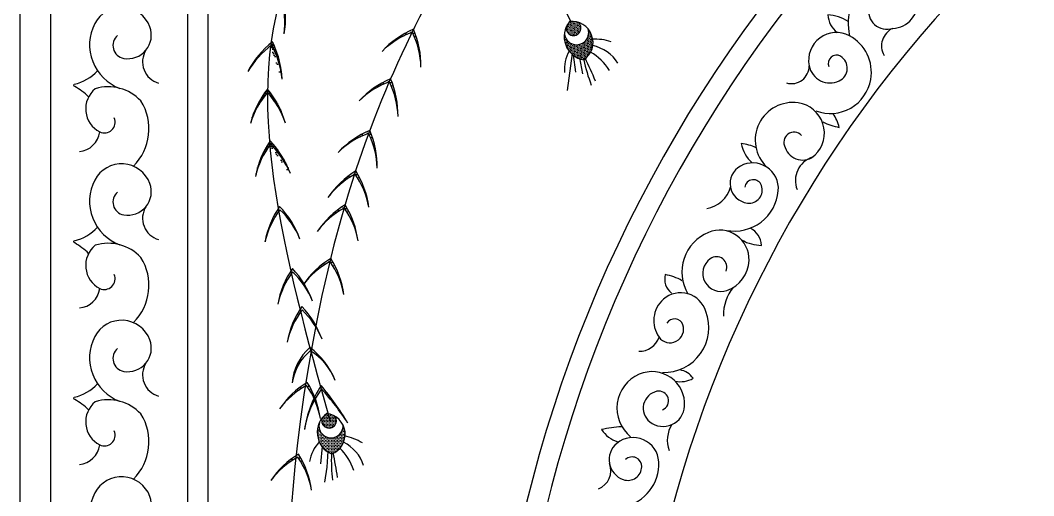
# Model space of a CAD drawing. Extents: x 195 to 3795, y 8080 to 10480.
# Drawn here: x 195 to 1192, y 9180 to 9648 of the extents above; entities that cross this region are included whole.
import ezdxf

# ---------------------------------------------------------------- set-up
doc = ezdxf.new("R2010")
doc.units = 0
doc.header["$LTSCALE"] = 60
doc.header["$MEASUREMENT"] = 0
for name, color, linetype in [('3', 3, 'CONTINUOUS'), ('4', 4, 'CONTINUOUS'), ('7', 7, 'CONTINUOUS')]:
    doc.layers.add(name, color=color, linetype=linetype)
pattern_1 = [(360, (-14165.0513, 4702.8096), (0.75, 1.5), [0, -1.5])]

msp = doc.modelspace()

# ---------------------------------------------------------------- hatches: boundary and pattern name
at = {"layer": '3'}
h = msp.add_hatch(dxfattribs=at)
h.set_pattern_fill('DOTS', color=256, scale=24, angle=13.98015, style=0)
h.set_pattern_definition([(13.9801537, (-82731.1568, 7580.6829), (0.365405918, 1.63675854), [0, -1.5])])
h.paths.add_polyline_path([(743.79, 9646.11, 0.102962), (735.37, 9646.85, 0.064157), (732.23, 9641.79, 1.79746)])
h = msp.add_hatch(dxfattribs=at)
h.set_pattern_fill('DOTS', color=256, scale=48, angle=-20.20222, style=0)
h.set_pattern_definition([(339.79778, (-15119.7448, 9995.1302), (2.44372316, 2.29743707), [0, -3])])
edge = h.paths.add_edge_path()
edge.add_arc((499.05, 9603.56), 90.19, -0.93361, 23.28607)
edge.add_spline(control_points=[(581.9, 9639.22), (581.59, 9638.44), (581.21, 9637.42), (580.83, 9636.41), (580.75, 9636.18)], knot_values=[224.43143, 224.43143, 224.43143, 224.43143, 227.749414, 228.726284, 228.726284, 228.726284, 228.726284], degree=3, periodic=0)
edge.add_arc((509.11, 9600.25), 80.15, 1.31903, 26.63576, ccw=False)
edge = h.paths.add_edge_path()
edge.add_spline(control_points=[(580.75, 9636.18), (580.83, 9636.41), (581.21, 9637.42), (581.59, 9638.44), (581.9, 9639.22)], knot_values=[224.43143, 224.43143, 224.43143, 224.43143, 225.4083, 228.726284, 228.726284, 228.726284, 228.726284], degree=3, periodic=0)
edge.add_arc((617.09, 9556.17), 90.19, 112.96673, 137.18642)
edge.add_arc((606.46, 9562.07), 78.44, 109.13645, 135.07148, ccw=False)
h = msp.add_hatch(dxfattribs=at)
h.set_pattern_fill('DOTS', color=256, scale=24, angle=13.98015, style=0)
h.set_pattern_definition([(13.980154, (-12390.7473, 1681.6326), (0.36540592, 1.63675854), [0, -1.5])])
h.paths.add_polyline_path([(730.52, 9636.32, 0.417376), (749.53, 9609.16, 0.442066), (753.7, 9639.56, -1.188503)])
h = msp.add_hatch(dxfattribs=at)
h.set_pattern_fill('DOTS', color=256, scale=24, style=0)
h.set_pattern_definition(pattern_1)
edge = h.paths.add_edge_path()
edge.add_arc((501.92, 9522.13), 84.07, 139.19545, 163.21181, ccw=False)
edge.add_spline(control_points=[(438.28, 9577.02), (438.29, 9578.09), (438.31, 9579.15), (438.32, 9580.21)], knot_values=[710.352676, 710.352676, 710.352676, 710.352676, 714.52187, 714.52187, 714.52187, 714.52187], degree=3, periodic=0)
edge.add_arc((368.99, 9522.53), 90.19, 39.76033, 39.85361)
edge.add_arc((508.85, 9524.23), 90.19, 141.53916, 165.75884)
edge = h.paths.add_edge_path()
edge.add_arc((368.99, 9522.53), 90.19, 15.63393, 39.76033)
edge.add_spline(control_points=[(438.32, 9580.21), (438.31, 9579.15), (438.29, 9578.09), (438.28, 9577.02)], knot_values=[710.352676, 710.352676, 710.352676, 710.352676, 714.52187, 714.52187, 714.52187, 714.52187], degree=3, periodic=0)
edge.add_arc((376.2, 9520.7), 83.82, 18.16277, 42.21447, ccw=False)
edge = h.paths.add_edge_path()
edge.add_arc((508.4, 9475.61), 84.07, 143.91812, 167.17596, ccw=False)
edge.add_spline(control_points=[(440.46, 9525.12), (440.37, 9526.18), (440.28, 9527.24), (440.19, 9528.29)], knot_values=[776.898346, 776.898346, 776.898346, 776.898346, 780.878255, 780.878255, 780.878255, 780.878255], degree=3, periodic=0)
edge.add_arc((515.18, 9478.18), 90.19, 146.24604, 169.72298)
edge = h.paths.add_edge_path()
edge.add_arc((515.18, 9478.18), 90.19, 145.5033, 146.24604)
edge.add_spline(control_points=[(440.19, 9528.29), (440.28, 9527.24), (440.37, 9526.18), (440.46, 9525.12)], knot_values=[776.898346, 776.898346, 776.898346, 776.898346, 780.878255, 780.878255, 780.878255, 780.878255], degree=3, periodic=0)
edge.add_arc((508.4, 9475.61), 84.07, 143.18015, 143.91812, ccw=False)
edge.add_arc((383.08, 9465.49), 83.82, 22.12691, 46.19815, ccw=False)
edge.add_arc((375.77, 9466.81), 90.19, 19.59807, 43.81776)
edge = h.paths.add_edge_path()
edge.add_arc((362.48, 9586.33), 90.19, 2.47497, 26.69465)
edge.add_arc((499.06, 9556.15), 90.19, 128.3802, 129.54838)
edge.add_spline(control_points=[(441.63, 9625.69), (441.51, 9624.74), (441.38, 9623.79), (441.26, 9622.84)], knot_values=[649.396242, 649.396242, 649.396242, 649.396242, 653.302156, 653.302156, 653.302156, 653.302156], degree=3, periodic=0)
edge.add_arc((491.83, 9555.69), 84.07, 126.05705, 126.97851, ccw=False)
edge.add_arc((369.09, 9582.91), 83.82, 5.00381, 29.07505, ccw=False)
h = msp.add_hatch(dxfattribs=at)
h.set_pattern_fill('DOTS', color=256, scale=48, angle=-20.20222, style=0)
h.set_pattern_definition([(339.79778, (-15142.3065, 9946.4006), (2.44372316, 2.29743707), [0, -3])])
edge = h.paths.add_edge_path()
edge.add_arc((476.49, 9554.83), 90.19, -0.93361, 23.28607)
edge.add_spline(control_points=[(559.34, 9590.49), (559.03, 9589.71), (558.65, 9588.7), (558.27, 9587.68), (558.19, 9587.45)], knot_values=[224.43143, 224.43143, 224.43143, 224.43143, 227.749414, 228.726284, 228.726284, 228.726284, 228.726284], degree=3, periodic=0)
edge.add_arc((486.54, 9551.52), 80.15, 1.31903, 26.63576, ccw=False)
edge = h.paths.add_edge_path()
edge.add_spline(control_points=[(558.19, 9587.45), (558.27, 9587.68), (558.65, 9588.7), (559.03, 9589.71), (559.34, 9590.49)], knot_values=[224.43143, 224.43143, 224.43143, 224.43143, 225.4083, 228.726284, 228.726284, 228.726284, 228.726284], degree=3, periodic=0)
edge.add_arc((594.53, 9507.44), 90.19, 112.96673, 137.18642)
edge.add_arc((583.9, 9513.34), 78.44, 109.13645, 135.07148, ccw=False)
h = msp.add_hatch(dxfattribs=at)
h.set_pattern_fill('DOTS', color=256, scale=48, angle=-20.20222, style=0)
h.set_pattern_definition([(339.79778, (-15162.8174, 9895.638), (2.44372316, 2.29743707), [0, -3])])
edge = h.paths.add_edge_path()
edge.add_arc((455.98, 9504.07), 90.19, -0.93361, 23.28607)
edge.add_spline(control_points=[(538.82, 9539.72), (538.52, 9538.94), (538.13, 9537.93), (537.76, 9536.92), (537.67, 9536.69)], knot_values=[224.43143, 224.43143, 224.43143, 224.43143, 227.749414, 228.726284, 228.726284, 228.726284, 228.726284], degree=3, periodic=0)
edge.add_arc((466.03, 9500.75), 80.15, 1.31903, 26.63576, ccw=False)
edge = h.paths.add_edge_path()
edge.add_spline(control_points=[(537.67, 9536.69), (537.76, 9536.92), (538.13, 9537.93), (538.52, 9538.94), (538.82, 9539.72)], knot_values=[224.43143, 224.43143, 224.43143, 224.43143, 225.4083, 228.726284, 228.726284, 228.726284, 228.726284], degree=3, periodic=0)
edge.add_arc((574.02, 9456.68), 90.19, 112.96673, 137.18642)
edge.add_arc((563.39, 9462.58), 78.44, 109.13645, 135.07148, ccw=False)
h = msp.add_hatch(dxfattribs=at)
h.set_pattern_fill('DOTS', color=256, scale=48, angle=-11.52443, style=0)
h.set_pattern_definition([(348.475567, (-15050.5104, 7482.5213), (2.06911675, 2.6398401), [0, -3])])
edge = h.paths.add_edge_path()
edge.add_arc((448.57, 9451.96), 90.19, 7.74418, 31.96386)
edge.add_spline(control_points=[(525.09, 9499.71), (524.9, 9498.89), (524.67, 9497.83), (524.46, 9496.77), (524.41, 9496.53)], knot_values=[224.43143, 224.43143, 224.43143, 224.43143, 227.749414, 228.726284, 228.726284, 228.726284, 228.726284], degree=3, periodic=0)
edge.add_arc((459.01, 9450.2), 80.15, 9.99682, 35.31355, ccw=False)
edge = h.paths.add_edge_path()
edge.add_spline(control_points=[(524.41, 9496.53), (524.46, 9496.77), (524.67, 9497.83), (524.9, 9498.89), (525.09, 9499.71)], knot_values=[224.43143, 224.43143, 224.43143, 224.43143, 225.4083, 228.726284, 228.726284, 228.726284, 228.726284], degree=3, periodic=0)
edge.add_arc((572.4, 9422.92), 90.19, 121.64452, 145.8642)
edge.add_arc((561.01, 9427.15), 78.44, 117.81424, 143.74927, ccw=False)
h = msp.add_hatch(dxfattribs=at)
h.set_pattern_fill('DOTS', color=256, scale=48, angle=-11.52443, style=0)
h.set_pattern_definition([(348.475567, (-15061.0516, 7449.1765), (2.06911675, 2.6398401), [0, -3])])
edge = h.paths.add_edge_path()
edge.add_arc((438.03, 9418.62), 90.19, 7.74418, 31.96386)
edge.add_spline(control_points=[(514.54, 9466.36), (514.36, 9465.55), (514.13, 9464.49), (513.91, 9463.43), (513.87, 9463.19)], knot_values=[224.43143, 224.43143, 224.43143, 224.43143, 227.749414, 228.726284, 228.726284, 228.726284, 228.726284], degree=3, periodic=0)
edge.add_arc((448.47, 9416.86), 80.15, 9.99682, 35.31355, ccw=False)
edge = h.paths.add_edge_path()
edge.add_spline(control_points=[(513.87, 9463.19), (513.91, 9463.43), (514.13, 9464.49), (514.36, 9465.55), (514.54, 9466.36)], knot_values=[224.43143, 224.43143, 224.43143, 224.43143, 225.4083, 228.726284, 228.726284, 228.726284, 228.726284], degree=3, periodic=0)
edge.add_arc((561.86, 9389.58), 90.19, 121.64452, 145.8642)
edge.add_arc((550.47, 9393.81), 78.44, 117.81424, 143.74927, ccw=False)
h = msp.add_hatch(dxfattribs=at)
h.set_pattern_fill('DOTS', color=256, scale=48, angle=-11.52443, style=0)
h.set_pattern_definition([(348.475567, (-15075.046, 7396.441), (2.06911675, 2.6398401), [0, -3])])
edge = h.paths.add_edge_path()
edge.add_arc((424.03, 9365.88), 90.19, 7.74418, 31.96386)
edge.add_spline(control_points=[(500.55, 9413.63), (500.37, 9412.81), (500.14, 9411.75), (499.92, 9410.69), (499.87, 9410.45)], knot_values=[224.43143, 224.43143, 224.43143, 224.43143, 227.749414, 228.726284, 228.726284, 228.726284, 228.726284], degree=3, periodic=0)
edge.add_arc((434.47, 9364.12), 80.15, 9.99682, 35.31355, ccw=False)
edge = h.paths.add_edge_path()
edge.add_spline(control_points=[(499.87, 9410.45), (499.92, 9410.69), (500.14, 9411.75), (500.37, 9412.81), (500.55, 9413.63)], knot_values=[224.43143, 224.43143, 224.43143, 224.43143, 225.4083, 228.726284, 228.726284, 228.726284, 228.726284], degree=3, periodic=0)
edge.add_arc((547.87, 9336.84), 90.19, 121.64452, 145.8642)
edge.add_arc((536.47, 9341.07), 78.44, 117.81424, 143.74927, ccw=False)
h = msp.add_hatch(dxfattribs=at)
h.set_pattern_fill('DOTS', color=256, scale=48, angle=-11.52443, style=0)
h.set_pattern_definition([(348.475567, (-15098.1953, 7274.3245), (2.06911675, 2.6398401), [0, -3])])
edge = h.paths.add_edge_path()
edge.add_arc((400.88, 9243.76), 90.19, 7.74418, 31.96386)
edge.add_spline(control_points=[(477.4, 9291.51), (477.22, 9290.69), (476.99, 9289.64), (476.77, 9288.57), (476.72, 9288.33)], knot_values=[224.43143, 224.43143, 224.43143, 224.43143, 227.749414, 228.726284, 228.726284, 228.726284, 228.726284], degree=3, periodic=0)
edge.add_arc((411.32, 9242), 80.15, 9.99682, 35.31355, ccw=False)
edge = h.paths.add_edge_path()
edge.add_spline(control_points=[(476.72, 9288.33), (476.77, 9288.57), (476.99, 9289.64), (477.22, 9290.69), (477.4, 9291.51)], knot_values=[224.43143, 224.43143, 224.43143, 224.43143, 225.4083, 228.726284, 228.726284, 228.726284, 228.726284], degree=3, periodic=0)
edge.add_arc((524.72, 9214.73), 90.19, 121.64452, 145.8642)
edge.add_arc((513.32, 9218.96), 78.44, 117.81424, 143.74927, ccw=False)
h = msp.add_hatch(dxfattribs=at)
h.set_pattern_fill('DOTS', color=256, scale=24, style=0)
h.set_pattern_definition([(0, (-82731.1568, 7580.6829), (0.75, 1.5), [0, -1.5])])
h.paths.add_polyline_path([(504.54, 9258.25, 0.102962), (496.55, 9261.01, 0.064157), (492.28, 9256.85, 1.79746)])
h = msp.add_hatch(dxfattribs=at)
h.set_pattern_fill('DOTS', color=256, scale=24, style=0)
h.set_pattern_definition(pattern_1)
h.paths.add_polyline_path([(489.29, 9251.96, 0.417376), (501.18, 9221.01, 0.442066), (512.57, 9249.5, -1.188503)])
h = msp.add_hatch(dxfattribs=at)
h.set_pattern_fill('DOTS', color=256, scale=48, angle=-11.52443, style=0)
h.set_pattern_definition([(348.475567, (-15106.8056, 7203.7416), (2.06911675, 2.6398401), [0, -3])])
edge = h.paths.add_edge_path()
edge.add_arc((392.27, 9173.18), 90.19, 7.74418, 31.96386)
edge.add_spline(control_points=[(468.79, 9220.93), (468.61, 9220.11), (468.38, 9219.05), (468.16, 9217.99), (468.11, 9217.75)], knot_values=[224.43143, 224.43143, 224.43143, 224.43143, 227.749414, 228.726284, 228.726284, 228.726284, 228.726284], degree=3, periodic=0)
edge.add_arc((402.71, 9171.42), 80.15, 9.99682, 35.31355, ccw=False)
edge = h.paths.add_edge_path()
edge.add_spline(control_points=[(468.11, 9217.75), (468.16, 9217.99), (468.38, 9219.05), (468.61, 9220.11), (468.79, 9220.93)], knot_values=[224.43143, 224.43143, 224.43143, 224.43143, 225.4083, 228.726284, 228.726284, 228.726284, 228.726284], degree=3, periodic=0)
edge.add_arc((516.11, 9144.14), 90.19, 121.64452, 145.8642)
edge.add_arc((504.71, 9148.37), 78.44, 117.81424, 143.74927, ccw=False)

# ---------------------------------------------------------------- linework, layer by layer
at = {"layer": '3', "linetype": 'BYBLOCK'}
for p, q in [((225, 8080), (225, 10480)), ((360, 8580), (360, 10480))]:
    msp.add_line(p, q, dxfattribs=at)
at = {"layer": '3'}
for p, q in [((737.96, 9615.34), (733.22, 9579.11)), ((739.05, 9614.07), (741.28, 9597.07)), ((745.23, 9610.97), (748.32, 9595.32)), ((492.2, 9228.31), (490.25, 9211.28)), ((497.45, 9223.81), (496.66, 9207.88)), ((496.66, 9207.88), (494.39, 9193.27))]:
    msp.add_line(p, q, dxfattribs=at)
at = {"layer": '3', "linetype": 'BYBLOCK'}
for points in [[(1048.86, 9656.47, 0.958155), (1042.5, 9674.61, 1.011981), (1053.4, 9640.15, 0.450726), (1077.56, 9669.24, 0.609944), (1027.06, 9688.22, 0.25043), (1010.91, 9632.81)], [(290.8, 9633.05, 0.640234), (296.74, 9610.62, 0.57945), (322.5, 9641.63, 0.650063), (268.34, 9644.93, 0.450658), (292.96, 9581.08)], [(1009.63, 9646.94, 0.136134), (989.6, 9653.47, 0.2206), (998.84, 9636.04)], [(977.91, 9558.8, 0.466381), (1031.8, 9589.75, 0.324863), (1010.91, 9632.81, 0.634826), (971.17, 9603.21, 0.487333), (1000.81, 9588.4, 0.593657), (1002.16, 9612.63, 0.742426), (990.71, 9602.53)], [(318.61, 9618.66, 0.499383), (331.09, 9586.21)], [(262.28, 9572.69, 0.063562), (248.53, 9582.91, -0.662483), (248.19, 9585.09, 0.150211), (270.96, 9598.43)], [(306.29, 9504.46, 0.352919), (313.69, 9568.7, 0.28373), (268.82, 9580.73, 0.538728), (273.19, 9538.09, 0.684593), (287.5, 9551.91)], [(963.77, 9534.77, 0.896279), (947.68, 9522.77, 0.554327), (977.03, 9515.44, 0.623138), (960.52, 9566.76, 0.727874), (929.4, 9503.52)], [(984.64, 9548.03, 0.078903), (1000.81, 9542.65, 0.091212), (994.75, 9556.11)], [(918.92, 9522.54, 0.084701), (904.38, 9526.73, 0.171936), (915.06, 9507.6)], [(290.8, 9478.94, 0.640234), (296.74, 9456.51, 0.57945), (322.5, 9487.51, 0.650063), (268.34, 9490.81, 0.450658), (292.96, 9426.97)], [(889.59, 9441.21, 0.444571), (940.81, 9480.23, 0.597566), (903.48, 9504.51, 0.72807), (910.42, 9468.09, 0.558837), (924.31, 9485.43, 0.785491), (907.82, 9483.7)], [(318.61, 9464.55, 0.499383), (331.09, 9432.09)], [(262.28, 9418.57, 0.063562), (248.53, 9428.8, -0.662483), (248.19, 9430.97, 0.150211), (270.96, 9444.31)], [(905.21, 9431.67, 0.133445), (924.31, 9426.47, 0.285405), (913.12, 9443.34)], [(889.46, 9401.1, 0.756643), (873.84, 9413.24, 0.861179), (890.33, 9382.03, 0.308792), (912.03, 9411.51, 0.545734), (872.1, 9439.25, 0.457557), (851.98, 9378.68)], [(306.29, 9350.34, 0.352919), (313.69, 9414.59, 0.28373), (268.82, 9426.61, 0.538728), (273.19, 9383.98, 0.684593), (287.5, 9397.79)], [(846.06, 9391.56, 0.098931), (829.56, 9397.63, 0.28897), (835.64, 9379.42)], [(826.96, 9301.39, 0.536627), (869.5, 9361.22, 0.54693), (827.83, 9373.36, 0.386377), (823.49, 9336.07, 0.865763), (846.93, 9348.21, 0.631166), (831.3, 9349.94)], [(290.8, 9324.82, 0.640234), (296.74, 9302.39, 0.57945), (322.5, 9333.4, 0.650063), (268.34, 9336.69, 0.450658), (292.96, 9272.85)], [(318.61, 9310.43, 0.499383), (331.09, 9277.98)], [(839.48, 9292.66, 0.183822), (856.98, 9295.52, 0.220915), (844.12, 9303.73)], [(826.97, 9264.57, 0.915689), (821.38, 9282.72, 0.63476), (814.39, 9252.71, 0.60621), (848.63, 9268.06, 0.557924), (803.91, 9299.47, 0.565655), (795.52, 9238.05)], [(262.28, 9264.45, 0.063562), (248.53, 9274.68, -0.662483), (248.19, 9276.85, 0.150211), (270.96, 9290.19)], [(306.29, 9196.23, 0.352919), (313.69, 9260.47, 0.28373), (268.82, 9272.49, 0.538728), (273.19, 9229.86, 0.684593), (287.5, 9243.67)], [(786.44, 9247.82, 0.043348), (766.88, 9245.03, 0.172816), (782.85, 9232.95)], [(789.03, 9168.95, 0.366985), (823.16, 9213.23, 0.618601), (781.92, 9231.45, 0.582546), (788.26, 9195.8, 0.512334), (806.5, 9208.47, 0.658744), (790.64, 9215.6)], [(290.8, 9170.7, 0.640234), (296.74, 9148.27, 0.57945), (322.5, 9179.28, 0.650063), (268.34, 9182.58, 0.450658), (292.96, 9118.73)]]:
    msp.add_lwpolyline(points, format="xyb", dxfattribs=at)
for centre, radius, start, end in [((1995, 8855.68), 1320, 347.94519, 192.05481), ((1061.55, 9622.84), 19.13, 115.21929, 209.27832), ((953.77, 9603.1), 17.4, 253.87365, 0.35519), ((251.27, 9540.95), 22.11, 274.87784, 352.58475), ((981.88, 9490.18), 24.26, 108.68218, 201.00002), ((866.31, 9490.87), 28.29, 278.50188, 345.47342), ((251.27, 9386.83), 22.11, 274.87784, 352.58475), ((930.09, 9357.69), 43.24, 140.85943, 181.06905), ((804.35, 9342.3), 20.12, 267.62308, 341.96285), ((860.89, 9234.33), 29.28, 147.62084, 199.48651), ((251.27, 9232.71), 22.11, 274.87784, 352.58475), ((756.65, 9204.62), 19.42, 291.71655, 21.61793)]:
    msp.add_arc(centre, radius, start, end, dxfattribs=at)
at = {"layer": '3'}
for centre, radius, start, end in [((365.86, 9650.6), 90.19, 349.83552, 14.0552), ((371.55, 9645.82), 83.82, 352.36436, 16.43559), ((617.09, 9556.17), 90.19, 112.96673, 137.18642), ((606.46, 9562.07), 78.44, 109.13645, 135.07148), ((509.11, 9600.25), 80.15, 1.31903, 26.63576), ((499.05, 9603.56), 90.19, 359.06639, 23.28607), ((742.39, 9635.93), 11.88, 178.10446, 17.79613), ((499.06, 9556.15), 90.19, 128.3802, 152.59988), ((491.83, 9555.69), 84.07, 126.05705, 150.05286), ((369.09, 9582.91), 83.82, 5.00381, 29.07505), ((362.48, 9586.33), 90.19, 2.47497, 26.69465), ((759.56, 9571.75), 57.8, 73.00627, 91.92301), ((749.92, 9585.18), 38.96, 31.97343, 77.56803), ((767.17, 9599.66), 36.85, 150.53511, 184.39231), ((728.37, 9569.77), 54.6, 32.10594, 59.41781), ((907.57, 9641.67), 161.35, 191.62539, 200.82678), ((470.32, 9469.08), 314.14, 22.28067, 26.8129), ((594.53, 9507.44), 90.19, 112.96673, 137.18642), ((583.9, 9513.34), 78.44, 109.13645, 135.07148), ((486.54, 9551.52), 80.15, 1.31903, 26.63576), ((476.49, 9554.83), 90.19, 359.06639, 23.28607), ((508.85, 9524.23), 90.19, 141.53916, 165.75884), ((501.92, 9522.13), 84.07, 139.216, 163.21181), ((368.99, 9522.53), 90.19, 15.63393, 39.85361), ((376.2, 9520.7), 83.82, 18.16277, 42.234), ((574.02, 9456.68), 90.19, 112.96673, 137.18642), ((563.39, 9462.58), 78.44, 109.13645, 135.07148), ((466.03, 9500.75), 80.15, 1.31903, 26.63576), ((455.98, 9504.07), 90.19, 359.06639, 23.28607), ((515.18, 9478.18), 90.19, 145.5033, 169.72298), ((508.4, 9475.61), 84.07, 143.18015, 167.17596), ((375.77, 9466.81), 90.19, 19.59807, 43.81776), ((383.08, 9465.49), 83.82, 22.12691, 46.19815), ((572.4, 9422.92), 90.19, 121.64452, 145.8642), ((561.01, 9427.15), 78.44, 117.81424, 143.74927), ((459.01, 9450.2), 80.15, 9.99682, 35.31355), ((448.57, 9451.96), 90.19, 7.74418, 31.96386), ((524.54, 9413.76), 90.19, 145.5033, 169.72298), ((385.13, 9402.4), 90.19, 19.59807, 43.81776), ((561.86, 9389.58), 90.19, 121.64452, 145.8642), ((550.47, 9393.81), 78.44, 117.81424, 143.74927), ((448.47, 9416.86), 80.15, 9.99682, 35.31355), ((438.03, 9418.62), 90.19, 7.74418, 31.96386), ((517.76, 9411.19), 84.07, 143.18015, 167.17596), ((392.44, 9401.08), 83.82, 22.12691, 46.19815), ((547.87, 9336.84), 90.19, 121.64452, 145.8642), ((424.03, 9365.88), 90.19, 7.74418, 31.96386), ((537.02, 9352.46), 90.19, 145.5033, 169.72298), ((397.61, 9341.1), 90.19, 19.59807, 43.81776), ((536.47, 9341.07), 78.44, 117.81424, 143.74927), ((434.47, 9364.12), 80.15, 9.99682, 35.31355), ((530.24, 9349.9), 84.07, 143.18015, 167.17596), ((404.93, 9339.78), 83.82, 22.12691, 46.19815), ((546.38, 9315.06), 90.19, 145.5033, 169.72298), ((406.97, 9303.7), 90.19, 19.59807, 43.81776), ((539.6, 9312.49), 84.07, 143.18015, 167.17596), ((414.29, 9302.38), 83.82, 22.12691, 46.19815), ((512.86, 9287.64), 50.33, 130.68873, 176.25985), ((436.49, 9266.78), 73.35, 21.36036, 53.57403), ((510.33, 9285.01), 48.06, 128.66012, 172.93283), ((450.16, 9272.25), 58.63, 21.25162, 59.06093), ((524.72, 9214.73), 90.19, 121.64452, 145.8642), ((513.32, 9218.96), 78.44, 117.81424, 143.74927), ((577.27, 9230.92), 103.57, 146.28752, 172.14665), ((565.33, 9230.79), 91.76, 143.68498, 171.04573), ((411.32, 9242), 80.15, 9.99682, 35.31355), ((400.88, 9243.76), 90.19, 7.74418, 31.96386), ((245.37, 9086), 318.37, 31.29514, 39.47521), ((280.5, 9095.54), 283.57, 33.33407, 41.95616), ((500.72, 9248.71), 11.88, 164.1243, 3.81597), ((501.88, 9182.29), 57.8, 59.02611, 77.94285), ((516, 9207.54), 36.85, 136.55496, 170.41216), ((471.14, 9187.91), 54.6, 18.12579, 45.43766), ((495.76, 9197.65), 38.96, 17.99327, 63.58788), ((516.11, 9144.14), 90.19, 121.64452, 145.8642), ((504.71, 9148.37), 78.44, 117.81424, 143.74927), ((402.71, 9171.42), 80.15, 9.99682, 35.31355), ((392.27, 9173.18), 90.19, 7.74418, 31.96386), ((662.4, 9214.38), 161.35, 177.64524, 186.84663), ((196.41, 9152.54), 314.14, 8.30052, 12.83275)]:
    msp.add_arc(centre, radius, start, end, dxfattribs=at)
at = {"layer": '4'}
msp.add_line((195, 8080), (195, 10480), dxfattribs=at)
msp.add_arc((1995, 8855.68), 1200, 346.71871, 193.28129, dxfattribs=at)
at = {"layer": '7'}
msp.add_line((380, 8580), (380, 10480), dxfattribs=at)
for centre, radius, start, end in [((1995, 8855.68), 1340, 348.12776, 191.87224), ((753.46, 9632.14), 23.32, 140.88362, 260.30034), ((739.35, 9640.36), 7.26, 168.66724, 52.31138), ((737.78, 9626.25), 20.74, 304.49931, 96.68465), ((510.55, 9242.37), 23.32, 126.90346, 246.32019), ((498.84, 9253.75), 7.26, 154.68709, 38.33123), ((493.91, 9240.44), 20.74, 290.51916, 82.7045)]:
    msp.add_arc(centre, radius, start, end, dxfattribs=at)
msp.add_spline([(793.39, 9979.11), (461.38, 9699.8), (499.83, 9253.28)], degree=3, dxfattribs=at)
for points, knots in [([(706.04, 9853.31), (698.35, 9831.88), (683.3, 9763.97), (714.95, 9694.26), (736.56, 9646.67)], [141.574007, 141.574007, 141.574007, 141.574007, 227.749414, 413.152296, 413.152296, 413.152296, 413.152296]), ([(697.66, 9838.25), (635.42, 9742.9), (437.69, 9402.3), (454.2, 8993.22), (457.24, 8908.8)], [214.686445, 214.686445, 214.686445, 214.686445, 619.927513, 1692.544429, 1692.544429, 1692.544429, 1692.544429])]:
    msp.add_open_spline(points, degree=3, knots=knots, dxfattribs=at)

doc.saveas('drawing.dxf')
